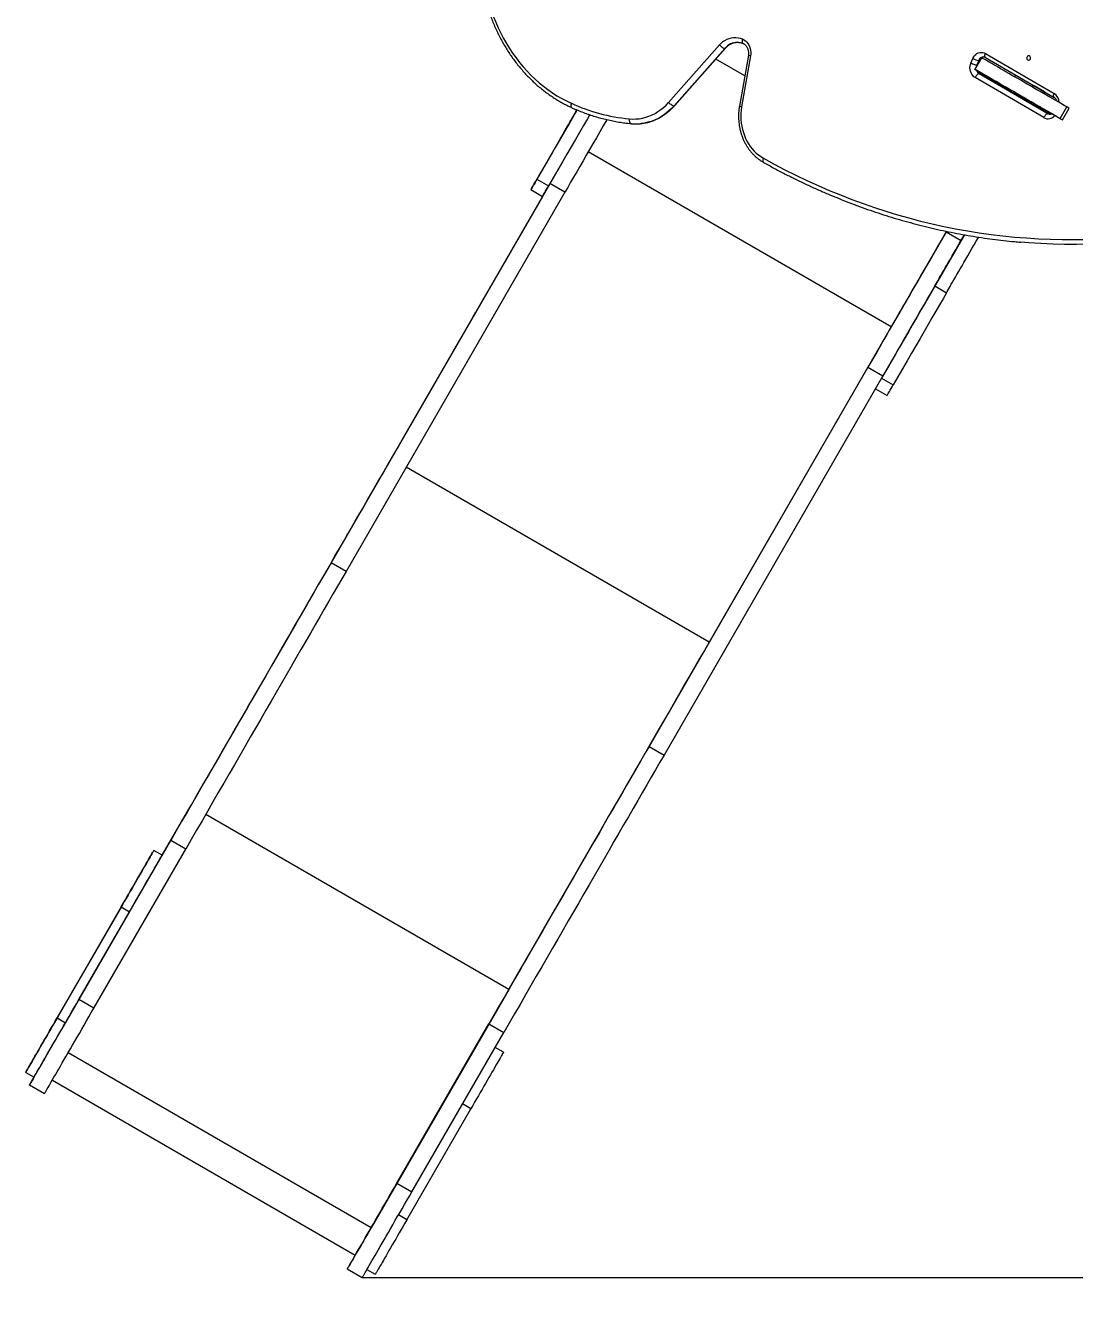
# Model space of a CAD drawing. Header units: millimetres. Extents: x 10665 to 29906, y -6125 to 7364.
# Drawn here: x 19151 to 20787, y -4053 to -2048 of the extents above; entities that cross this region are included whole.
import ezdxf

# ---------------------------------------------------------------- set-up
doc = ezdxf.new("R2010")
doc.units = ezdxf.units.MM
for name, color, linetype in [('DIKOM_ОБЪЕКТ', 7, 'Continuous'), ('DIKOM_РАЗМЕР_ЗОНА', 7, 'Continuous'), ('DIKOM_РАЗМЕР_ОБЪЕКТА', 7, 'Continuous')]:
    doc.layers.add(name, color=color, linetype=linetype)
doc.styles.add('style1', font='arial.ttf', dxfattribs={"width": 0.8})
doc.dimstyles.new('1-50', dxfattribs={"dimtxt": 300, "dimasz": 200, "dimexe": 100, "dimexo": 0, "dimgap": 100, "dimtad": 1, "dimdec": 0, "dimtxsty": 'style1', "dimcen": 0, "dimclrd": 7, "dimclre": 7, "dimadec": 1, "dimazin": 2, "dimtfac": 1, "dimtdec": 0, "dimtmove": 1, "dimatfit": 3, "dimfxl": 0, "dimlwd": 25, "dimlwe": 18, "dimarcsym": 0})

# ---------------------------------------------------------------- blocks, each defined once
blk = doc.blocks.new('*D15')
at = {"layer": 'Defpoints', "color": 0, "transparency": 16777216}
for p in [(20416.8, 4419), (19675.9, -4001.4), (28567.5, -4001.4)]:
    blk.add_point(p, dxfattribs=at)
at = {"layer": 'DIKOM_РАЗМЕР_ОБЪЕКТА', "color": 7, "lineweight": 18, "transparency": 16777216}
for p, q in [((20416.8, 4419), (28667.5, 4419)), ((19675.9, -4001.4), (28667.5, -4001.4))]:
    blk.add_line(p, q, dxfattribs=at)
at = {"layer": 'DIKOM_РАЗМЕР_ОБЪЕКТА', "color": 7, "lineweight": 25, "transparency": 16777216}
blk.add_line((28567.5, 4219), (28567.5, -3801.4), dxfattribs=at)
at = {"layer": 'DIKOM_РАЗМЕР_ОБЪЕКТА', "color": 7, "transparency": 16777216}
for points in [[(28534.2, 4219), (28600.8, 4219), (28567.5, 4419)], [(28534.2, -3801.4), (28600.8, -3801.4), (28567.5, -4001.4)]]:
    blk.add_solid(points, dxfattribs=at)
at = {"layer": 'DIKOM_РАЗМЕР_ОБЪЕКТА', "color": 0, "transparency": 16777216, "insert": (28248, -1553.3), "char_height": 300, "attachment_point": 5, "rotation": 90, "style": 'style1'}
blk.add_mtext('8400', dxfattribs=at)
blk = doc.blocks.new('*D13')
at = {"layer": 'Defpoints', "color": 0, "transparency": 16777216}
for p in [(20470.8, 6542.6), (29806, 6542.6), (19621.9, -6125)]:
    blk.add_point(p, dxfattribs=at)
at = {"layer": 'DIKOM_РАЗМЕР_ЗОНА', "color": 7, "lineweight": 18, "transparency": 16777216}
for p, q in [((20470.8, 6542.6), (29906, 6542.6)), ((19621.9, -6125), (29906, -6125))]:
    blk.add_line(p, q, dxfattribs=at)
at = {"layer": 'DIKOM_РАЗМЕР_ЗОНА', "color": 7, "lineweight": 25, "transparency": 16777216}
blk.add_line((29806, -5925), (29806, 6342.6), dxfattribs=at)
at = {"layer": 'DIKOM_РАЗМЕР_ЗОНА', "color": 7, "transparency": 16777216}
for points in [[(29772.7, 6342.6), (29839.3, 6342.6), (29806, 6542.6)], [(29772.7, -5925), (29839.3, -5925), (29806, -6125)]]:
    blk.add_solid(points, dxfattribs=at)
at = {"layer": 'DIKOM_РАЗМЕР_ЗОНА', "color": 0, "transparency": 16777216, "insert": (29552.8, 208.8), "char_height": 300, "attachment_point": 5, "rotation": 90, "style": 'style1'}
blk.add_mtext('12650', dxfattribs=at)

msp = doc.modelspace()

# ---------------------------------------------------------------- linework, layer by layer
at = {"layer": 'DIKOM_ОБЪЕКТ', "color": 7, "linetype": 'Continuous', "lineweight": 15}
for p, q in [((20153.9, -2167.8), (20233.2, -2078.1)), ((20241.5, -2083.5), (20162.3, -2173.2)), ((20163.4, -2172.8), (20242.7, -2083.1)), ((20272.6, -2126.2), (20227.6, -2100.2)), ((20278.3, -2094.1), (20264.3, -2173.7)), ((20281.8, -2095.4), (20267.8, -2175)), ((20625.7, -2106.4), (20628.8, -2099.2)), ((20642.2, -2098.1), (20631.7, -2116.2)), ((20637.8, -2102.3), (20634.7, -2109.5)), ((20635.2, -2109.5), (20638.3, -2102.3)), ((20637.8, -2105.5), (20639.4, -2101.9)), ((20638.3, -2102.3), (20637.8, -2102.3)), ((20648.3, -2091.6), (20755.5, -2154)), ((20648.4, -2097.6), (20755.6, -2160.1)), ((20635.2, -2109.5), (20634.7, -2109.5)), ((20634.7, -2110.9), (20635.2, -2109.5)), ((20635.2, -2109.5), (20635.6, -2109.5)), ((20635.2, -2118.3), (20637.8, -2119.8)), ((20638.6, -2122.9), (20745.8, -2185.3)), ((20639.1, -2122.9), (20638.6, -2122.9)), ((20746.3, -2185.3), (20639.1, -2122.9)), ((20747.1, -2185.6), (20639.9, -2123.1)), ((20739.5, -2191.6), (20632.3, -2129.1)), ((20740.7, -2151.5), (20724.6, -2142.2)), ((20739.2, -2154.1), (20740.7, -2151.5)), ((20740.9, -2155.1), (20742.4, -2152.5)), ((20731.2, -2173.8), (20731.2, -2173.8)), ((20731.2, -2173.8), (20749.4, -2184.3)), ((20752.2, -2185.8), (20745.9, -2182.2)), ((20745.9, -2182.2), (20745.9, -2182.2)), ((20748.1, -2183.5), (20763.9, -2192.6)), ((20749.3, -2184.3), (20749.4, -2184.3)), ((20749.4, -2184.3), (20752, -2185.8)), ((20765, -2193.2), (20775.5, -2175)), ((20768.3, -2195.1), (20778.8, -2176.9)), ((19998.6, -2200.7), (19998.6, -2200.7)), ((20095.5, -2201), (20096, -2201)), ((20746.3, -2185.3), (20745.8, -2185.3)), ((20501.3, -2518), (20028.4, -2245)), ((19967.9, -2295.8), (19627.1, -2886.1)), ((19938.9, -2304), (19957.1, -2314.5)), ((19948.3, -2287.7), (19966.5, -2298.2)), ((19992, -2308), (19968.6, -2294.5)), ((19992, -2308), (19650.5, -2899.6)), ((19957.1, -2314.5), (19740.2, -2690.2)), ((20587.3, -2368.9), (20586.9, -2369.8)), ((20586.9, -2369.8), (20610.2, -2383.3)), ((20569.2, -2454.3), (20587.4, -2464.8)), ((20501.3, -2518), (20217, -3010.2)), ((20464.9, -2581), (20123.3, -3172.6)), ((20464.9, -2581), (20488.3, -2594.5)), ((20488.3, -2594.5), (20146.7, -3186.1)), ((20486.1, -2598.2), (20504.3, -2608.7)), ((20476.7, -2614.6), (20494.9, -2625)), ((20217, -3010.2), (19744.2, -2737.2)), ((19650.5, -2899.6), (19627.1, -2886.1)), ((20123.3, -3172.6), (20146.7, -3186.1)), ((19363.6, -3342.5), (19408.7, -3264.2)), ((19904.3, -3551.8), (19431.5, -3278.8)), ((19233.5, -3567.8), (19376.9, -3319.3)), ((19400.3, -3332.8), (19376.9, -3319.3)), ((19256.9, -3581.3), (19400.3, -3332.8)), ((19363.6, -3342.5), (19350.6, -3335)), ((19299.7, -3423.1), (19199.7, -3596.3)), ((19301.4, -3420), (19201.4, -3593.2)), ((19299.7, -3423.1), (19312.7, -3430.6)), ((19312.7, -3430.6), (19212.7, -3603.8)), ((19256.9, -3581.3), (19233.5, -3567.8)), ((19904.3, -3551.8), (19689.6, -3923.8)), ((19199.7, -3596.3), (19212.7, -3603.8)), ((19729.7, -3854.3), (19873.2, -3605.8)), ((19873.2, -3605.8), (19896.6, -3619.3)), ((19753.1, -3867.8), (19896.6, -3619.3)), ((19896.2, -3650), (19883.2, -3642.5)), ((19689.6, -3923.8), (19216.7, -3650.8)), ((19150.6, -3681.3), (19163.6, -3688.8)), ((19156.3, -3701.5), (19156.3, -3701.5)), ((19179.7, -3715), (19156.3, -3701.5)), ((19179.7, -3715), (19156.3, -3701.5)), ((19192.2, -3693.3), (19665, -3966.3)), ((19179.7, -3715), (19179.7, -3715)), ((19745.3, -3911.3), (19845.3, -3738.1)), ((19845.3, -3738.1), (19832.3, -3730.6)), ((19729.7, -3854.3), (19753.1, -3867.8)), ((19745.3, -3911.3), (19732.3, -3903.8)), ((19652.5, -3988), (19652.5, -3988)), ((19652.5, -3988), (19675.9, -4001.5)), ((19652.5, -3988), (19675.9, -4001.5)), ((19675.9, -4001.5), (19675.9, -4001.5)), ((19683.2, -3988.8), (19696.2, -3996.3))]:
    msp.add_line(p, q, dxfattribs=at)
at = {"layer": 'DIKOM_ОБЪЕКТ', "color": 7, "linetype": 'Continuous', "lineweight": 15, "flags": 128}
for points in [[(19874.5, -2016.5), (19877.4, -2025.4), (19880.6, -2034.2), (19884.1, -2042.9), (19887.8, -2051.4), (19891.8, -2059.7), (19896.1, -2067.9), (19900.7, -2075.8), (19905.5, -2083.6), (19910.5, -2091.1), (19915.8, -2098.5), (19921.3, -2105.6), (19927, -2112.4), (19932.9, -2119), (19939, -2125.3), (19945.4, -2131.4), (19951.9, -2137.2), (19958.6, -2142.7), (19965.5, -2147.9), (19972.5, -2152.8), (19979.7, -2157.4), (19987, -2161.6), (19994.5, -2165.6), (20002, -2169.2)], [(20233.2, -2078.1), (20235.8, -2075.4), (20238.7, -2073), (20241.8, -2071), (20245, -2069.3), (20248.3, -2068), (20251.8, -2067.2), (20255.3, -2066.7), (20258.8, -2066.6), (20262.3, -2067), (20265.7, -2067.7), (20269.1, -2068.9)], [(20233.2, -2078.1), (20234.1, -2079.2), (20235.2, -2080.2), (20236.3, -2081.1), (20237.5, -2081.9), (20238.6, -2082.6), (20239.7, -2083.1), (20240.7, -2083.4), (20241.5, -2083.5)], [(20269.1, -2068.9), (20271.5, -2070.1), (20273.7, -2071.7), (20275.7, -2073.6), (20277.5, -2075.7), (20279, -2078.2), (20280.2, -2080.8), (20281.2, -2083.6), (20281.8, -2086.5), (20282.1, -2089.5), (20282.1, -2092.5), (20281.8, -2095.4)], [(20281.8, -2095.4), (20280.6, -2095.1), (20279.6, -2094.9), (20278.9, -2094.6), (20278.4, -2094.4), (20278.3, -2094.2), (20278.3, -2094.1)], [(20628.8, -2099.2), (20630, -2096.9), (20631.4, -2094.9), (20633.2, -2093.1), (20635.1, -2091.7), (20637.2, -2090.7), (20639.4, -2090), (20641.7, -2089.8), (20644, -2090), (20646.2, -2090.6), (20648.3, -2091.6)], [(20775.5, -2175), (20771.4, -2172.7), (20767.1, -2170.2), (20762.7, -2167.7), (20758.1, -2165), (20753.4, -2162.3), (20748.6, -2159.5), (20743.7, -2156.7), (20738.7, -2153.8), (20733.7, -2150.9), (20728.6, -2148), (20723.5, -2145), (20718.5, -2142.1), (20713.4, -2139.2), (20708.4, -2136.3), (20703.4, -2133.4), (20698.6, -2130.6), (20693.8, -2127.8), (20689.1, -2125.2), (20684.6, -2122.5), (20680.2, -2120), (20676, -2117.6), (20672, -2115.3), (20668.2, -2113.1), (20664.6, -2111), (20661.2, -2109), (20658.1, -2107.2), (20655.2, -2105.6), (20652.6, -2104.1), (20650.2, -2102.7), (20648.2, -2101.5), (20646.4, -2100.5), (20644.9, -2099.7), (20643.8, -2099), (20642.9, -2098.5), (20642.4, -2098.2), (20642.2, -2098.1), (20642.2, -2098.1)], [(20648.4, -2097.6), (20648.1, -2097.3), (20647.7, -2096.8), (20647.5, -2096), (20647.4, -2095), (20647.5, -2094), (20647.8, -2092.8), (20648.3, -2091.6)], [(20715.8, -2095), (20714.9, -2095.2), (20714, -2095.7), (20713.3, -2096.6), (20712.9, -2097.6), (20712.8, -2098.8), (20713.1, -2099.9), (20713.6, -2100.9), (20714.4, -2101.6), (20715.3, -2101.9), (20716.3, -2101.9), (20717.2, -2101.6), (20718, -2100.9), (20718.6, -2099.9), (20718.8, -2098.8), (20718.7, -2097.6), (20718.3, -2096.6), (20717.7, -2095.7), (20716.8, -2095.2), (20715.8, -2095)], [(20632.3, -2129.1), (20630.3, -2127.8), (20628.6, -2126.1), (20627.1, -2124), (20625.9, -2121.8), (20625, -2119.3), (20624.4, -2116.7), (20624.2, -2114.1), (20624.4, -2111.4), (20624.9, -2108.8), (20625.7, -2106.4)], [(20765, -2193.2), (20760.9, -2190.9), (20756.6, -2188.4), (20752.2, -2185.8), (20747.6, -2183.2), (20742.9, -2180.5), (20738.1, -2177.7), (20733.2, -2174.9), (20728.2, -2172), (20723.2, -2169.1), (20718.1, -2166.2), (20713, -2163.2), (20708, -2160.3), (20702.9, -2157.4), (20697.9, -2154.5), (20692.9, -2151.6), (20688.1, -2148.8), (20683.3, -2146), (20678.6, -2143.3), (20674.1, -2140.7), (20669.7, -2138.2), (20665.5, -2135.8), (20661.5, -2133.5), (20657.7, -2131.3), (20654.1, -2129.2), (20650.7, -2127.2), (20647.6, -2125.4), (20644.7, -2123.8), (20642.1, -2122.2), (20639.7, -2120.9), (20637.7, -2119.7), (20635.9, -2118.7), (20634.4, -2117.8), (20633.3, -2117.2), (20632.4, -2116.7), (20631.9, -2116.4), (20631.7, -2116.2), (20631.7, -2116.3), (20632.1, -2116.5), (20632.9, -2116.9), (20633.9, -2117.5), (20635.2, -2118.3)], [(20632.3, -2129.1), (20632.9, -2127.9), (20633.6, -2126.8), (20634.4, -2125.7), (20635.2, -2124.7), (20636.1, -2123.9), (20637, -2123.4), (20637.8, -2123), (20638.6, -2122.9)], [(20634.7, -2109.5), (20634.1, -2111.3), (20633.9, -2112.3)], [(20752.2, -2185.9), (20752.1, -2185.8), (20750.2, -2184.7), (20748, -2183.4), (20745.5, -2182), (20742.6, -2180.4), (20739.5, -2178.5), (20736.1, -2176.6), (20732.4, -2174.4), (20728.3, -2172.1), (20724, -2169.6), (20719.4, -2166.9), (20714.5, -2164.1), (20709.3, -2161.1), (20703.8, -2157.9), (20698, -2154.5), (20691.9, -2151), (20685.5, -2147.4), (20678.9, -2143.5), (20672, -2139.5), (20664.8, -2135.4), (20657.3, -2131.1), (20649.6, -2126.6), (20641.6, -2122), (20636.5, -2119)], [(20636.5, -2119.1), (20637.2, -2119.4), (20638.1, -2119.9), (20638.7, -2120.3), (20638.9, -2120.5), (20638.9, -2120.4), (20638.5, -2120.2), (20637.8, -2119.8)], [(20639.1, -2122.9), (20639.7, -2123), (20639.9, -2123.1)], [(20695.5, -2128.8), (20695.2, -2128.6), (20695, -2128.2), (20694.8, -2127.8), (20694.8, -2127.2), (20694.8, -2126.6), (20694.9, -2126), (20695.1, -2125.2), (20695.2, -2124.9)], [(20723.1, -2144.8), (20722.8, -2144.5), (20722.6, -2144.2), (20722.5, -2143.7), (20722.4, -2143.2), (20722.4, -2142.6), (20722.5, -2141.9), (20722.7, -2141.2), (20722.8, -2141)], [(20717.1, -2165.6), (20716.9, -2165.5), (20716.4, -2165.2), (20715.7, -2164.8), (20714.8, -2164.2), (20713.8, -2163.7), (20712.8, -2163.1), (20712, -2162.6), (20711.4, -2162.3), (20711.1, -2162.1), (20711.1, -2162.1), (20711.4, -2162.3), (20712, -2162.6), (20712.8, -2163.1), (20713.8, -2163.7), (20714.8, -2164.2), (20715.7, -2164.8), (20716.4, -2165.2), (20716.9, -2165.5), (20717.1, -2165.6)], [(20740.7, -2151.5), (20741.5, -2152), (20742.1, -2152.3), (20742.4, -2152.5), (20742.4, -2152.5)], [(20755.6, -2160.1), (20755.3, -2159.8), (20754.9, -2159.2), (20754.7, -2158.5), (20754.6, -2157.5), (20754.7, -2156.4), (20755, -2155.2), (20755.5, -2154)], [(20010.8, -2179.4), (20008.3, -2183.9), (20005.4, -2188.9), (20002.5, -2194), (19999.5, -2199.1), (19996.5, -2204.3), (19993.4, -2209.6), (19990.4, -2214.9), (19987.3, -2220.1), (19984.3, -2225.4), (19981.3, -2230.6), (19978.3, -2235.8), (19975.4, -2240.9), (19972.5, -2245.8), (19969.7, -2250.7), (19966.9, -2255.5), (19964.3, -2260.1), (19961.7, -2264.6), (19959.2, -2268.9), (19956.9, -2272.9), (19954.6, -2276.8), (19952.5, -2280.5), (19950.5, -2284), (19948.6, -2287.2), (19946.9, -2290.1), (19945.4, -2292.8), (19944, -2295.2), (19942.8, -2297.4), (19941.7, -2299.2), (19940.8, -2300.8), (19940.1, -2302.1), (19939.5, -2303), (19939.1, -2303.7), (19938.9, -2304), (19938.9, -2304), (19939.1, -2303.7), (19939.4, -2303.1), (19940, -2302.2), (19940.6, -2301), (19941.5, -2299.5), (19942.6, -2297.7), (19943.8, -2295.6), (19945.1, -2293.3), (19946.7, -2290.6), (19948.3, -2287.7)], [(20010.9, -2179.5), (20008.9, -2182.8), (20002.9, -2193.3), (19996.6, -2204.1), (19990.2, -2215.2), (19983.7, -2226.6), (19976.9, -2238.2), (19970, -2250.2), (19963, -2262.4), (19955.7, -2274.9), (19948.3, -2287.7)], [(20010.8, -2179.5), (20009.5, -2181.8), (20007.6, -2185.1), (20005.7, -2188.4), (20003.8, -2191.6), (20002, -2194.8), (20000.3, -2197.8), (19998.6, -2200.7)], [(20001.3, -2196), (20003.3, -2192.6), (20005.3, -2189.1), (20007.3, -2185.6), (20009.3, -2182.1), (20010.8, -2179.5)], [(20002, -2169.2), (20001.7, -2170.6), (20001.4, -2171.9), (20001.4, -2173.1), (20001.5, -2174.2), (20001.8, -2175), (20002.3, -2175.7), (20002.8, -2176.1)], [(20006.4, -2187.2), (20006.5, -2187.1), (20006.7, -2186.6), (20007.1, -2185.9), (20007.6, -2185), (20008.2, -2184), (20008.8, -2183), (20009.4, -2182), (20009.8, -2181.2), (20010.2, -2180.6), (20010.3, -2180.3), (20010.3, -2180.3), (20010.2, -2180.6), (20009.8, -2181.2), (20009.4, -2182), (20008.8, -2183), (20008.2, -2184), (20007.6, -2185), (20007.1, -2185.9), (20006.7, -2186.6), (20006.5, -2187.1), (20006.4, -2187.2)], [(20092.4, -2193.5), (20097.6, -2193.8), (20102.7, -2193.7), (20107.9, -2193.3), (20113, -2192.4), (20118.1, -2191.1), (20123.1, -2189.4), (20128, -2187.4), (20132.7, -2185), (20137.3, -2182.2), (20141.8, -2179.1), (20146, -2175.6), (20150.1, -2171.9), (20153.9, -2167.8)], [(20162.3, -2173.2), (20158.4, -2177.3), (20154.4, -2181.1), (20150.1, -2184.6), (20145.7, -2187.8), (20141.1, -2190.7), (20136.4, -2193.3), (20131.6, -2195.5), (20126.6, -2197.4), (20121.6, -2198.9), (20116.5, -2200.1), (20111.3, -2200.9), (20109.3, -2201.1)], [(20153.9, -2167.8), (20154.9, -2168.9), (20155.9, -2169.9), (20157.1, -2170.8), (20158.2, -2171.6), (20159.4, -2172.3), (20160.5, -2172.8), (20161.4, -2173.1), (20162.3, -2173.2)], [(20267.8, -2175), (20266.7, -2174.7), (20265.7, -2174.4), (20265, -2174.1), (20264.5, -2173.9), (20264.3, -2173.7), (20264.3, -2173.7)], [(20267.8, -2175), (20267.1, -2179.9), (20266.7, -2185), (20266.6, -2190), (20266.8, -2195.1), (20267.2, -2200.1), (20268, -2205.1), (20269.1, -2210), (20270.5, -2214.8), (20272.1, -2219.5), (20274, -2224), (20276.2, -2228.3), (20278.7, -2232.5), (20281.4, -2236.5), (20284.3, -2240.2), (20287.4, -2243.7), (20290.7, -2246.9), (20294.3, -2249.9), (20298, -2252.5), (20301.8, -2254.9)], [(20730.1, -2175.7), (20730.4, -2175.3), (20730.8, -2174.5), (20731.1, -2174), (20731.2, -2173.8)], [(20731.2, -2173.8), (20731.1, -2174), (20730.8, -2174.5), (20730.3, -2175.3), (20730.1, -2175.6)], [(20748.1, -2183.5), (20746.9, -2182.8), (20746, -2182.2), (20745.2, -2181.8), (20744.8, -2181.6), (20744.6, -2181.5), (20744.7, -2181.5), (20745.2, -2181.8), (20745.9, -2182.2)], [(20748.5, -2186), (20748.5, -2185.8), (20749, -2185), (20749.3, -2184.5), (20749.4, -2184.3)], [(20748.5, -2186), (20748.5, -2185.8), (20749, -2185), (20749.3, -2184.5), (20749.4, -2184.3)], [(20778.8, -2176.9), (20778.7, -2176.9), (20778.4, -2176.7), (20777.7, -2176.3), (20776.7, -2175.7), (20775.5, -2175)], [(20030.8, -2186.9), (20027.1, -2193.3), (20021, -2203.8), (20014.8, -2214.6), (20008.4, -2225.7), (20001.9, -2237.1), (19995.1, -2248.7), (19988.2, -2260.7), (19981.2, -2272.9), (19973.9, -2285.4), (19966.5, -2298.2)], [(19998.6, -2200.7), (19997.1, -2203.3), (19995.7, -2205.6), (19994.5, -2207.8), (19993.4, -2209.7), (19992.5, -2211.3), (19991.7, -2212.6), (19991.1, -2213.6), (19990.7, -2214.3), (19990.5, -2214.7), (19990.5, -2214.8), (19990.6, -2214.5), (19990.9, -2213.9), (19991.5, -2213), (19992.2, -2211.8), (19993, -2210.3), (19994.1, -2208.5), (19995.3, -2206.5), (19996.6, -2204.2), (19998, -2201.6), (19999.6, -2198.9), (20001.3, -2196)], [(20057.5, -2194.7), (20057.4, -2194.9), (20051.9, -2204.4), (20046.4, -2213.8), (20041.1, -2223.1), (20035.8, -2232.3), (20030.5, -2241.3), (20025.4, -2250.3), (20020.3, -2259), (20015.4, -2267.6), (20010.5, -2276.1), (20005.7, -2284.4), (20001, -2292.5), (19996.5, -2300.4), (19992, -2308)], [(20092.4, -2193.5), (20092.4, -2195), (20092.5, -2196.4), (20092.7, -2197.7), (20093.1, -2198.8), (20093.7, -2199.8), (20094.3, -2200.4), (20095, -2200.9), (20095.5, -2201)], [(20739.5, -2191.6), (20740.1, -2190.4), (20740.8, -2189.2), (20741.6, -2188.1), (20742.4, -2187.2), (20743.3, -2186.4), (20744.2, -2185.8), (20745, -2185.5), (20745.8, -2185.3)], [(20746.3, -2185.3), (20746.9, -2185.5), (20747.1, -2185.6)], [(20763.9, -2192.6), (20765.3, -2193.4), (20766.5, -2194.1), (20767.4, -2194.6), (20768, -2194.9), (20768.3, -2195.1), (20768.2, -2195.1), (20767.9, -2194.9), (20767.2, -2194.5), (20766.2, -2193.9), (20765, -2193.2)], [(20301.8, -2254.9), (20301.3, -2256.2), (20301, -2257.5), (20300.9, -2258.6), (20301, -2259.7), (20301.2, -2260.5), (20301.6, -2261.1), (20302, -2261.4)], [(20301.8, -2254.9), (20318.6, -2264.1), (20335.5, -2273), (20352.6, -2281.5), (20369.8, -2289.7), (20387.1, -2297.6), (20404.5, -2305.1), (20422, -2312.3), (20439.6, -2319.2), (20457.3, -2325.7), (20475.1, -2331.8), (20493, -2337.6), (20511, -2343.1), (20529, -2348.2), (20547.1, -2352.9), (20565.3, -2357.3), (20583.5, -2361.3), (20601.8, -2365), (20620.2, -2368.3), (20638.6, -2371.2), (20657, -2373.8), (20675.5, -2376.1), (20693.9, -2377.9), (20712.5, -2379.4), (20731, -2380.6), (20749.5, -2381.3), (20768.1, -2381.8), (20786.7, -2381.8), (20805.2, -2381.5)], [(19957.1, -2314.5), (19957.1, -2314.5), (19957.3, -2314.2), (19957.6, -2313.6), (19958.1, -2312.7), (19958.8, -2311.5), (19959.7, -2310), (19960.7, -2308.2), (19962, -2306.1), (19963.3, -2303.8), (19964.8, -2301.1), (19966.5, -2298.2)], [(20586.9, -2369.8), (20581.1, -2379.7), (20575.4, -2389.6), (20569.7, -2399.5), (20564, -2409.4), (20558.3, -2419.3), (20552.6, -2429.1), (20546.9, -2438.9), (20541.3, -2448.7), (20535.7, -2458.3), (20530.2, -2467.9), (20524.7, -2477.4), (20519.3, -2486.8), (20513.9, -2496.1), (20508.6, -2505.3), (20503.4, -2514.3), (20498.2, -2523.3), (20493.2, -2532), (20488.2, -2540.6), (20483.3, -2549.1), (20478.6, -2557.4), (20473.9, -2565.5), (20469.3, -2573.4), (20464.9, -2581)], [(20610.2, -2383.3), (20604.5, -2393.2), (20598.8, -2403.1), (20593.1, -2413), (20587.4, -2422.9), (20581.7, -2432.8), (20576, -2442.6), (20570.3, -2452.4), (20564.7, -2462.2), (20559.1, -2471.8), (20553.6, -2481.4), (20548.1, -2490.9), (20542.7, -2500.3), (20537.3, -2509.6), (20532, -2518.8), (20526.8, -2527.8), (20521.6, -2536.8), (20516.6, -2545.5), (20511.6, -2554.1), (20506.7, -2562.6), (20501.9, -2570.9), (20497.3, -2579), (20492.7, -2586.9), (20488.3, -2594.5)], [(20587.3, -2369), (20586.1, -2371.1), (20580.6, -2380.5), (20575.2, -2389.9), (20569.8, -2399.3), (20564.5, -2408.6), (20559.2, -2417.7), (20553.9, -2426.8), (20548.7, -2435.8), (20543.6, -2444.7), (20538.5, -2453.4), (20533.6, -2462.1), (20528.7, -2470.5), (20523.9, -2478.9), (20519.1, -2487), (20514.5, -2495), (20510, -2502.9), (20505.6, -2510.5), (20501.3, -2518)], [(20569.2, -2454.3), (20570.4, -2452.3), (20571.8, -2449.9), (20573.3, -2447.3), (20575, -2444.4), (20576.8, -2441.2), (20578.8, -2437.7), (20581, -2434.1), (20583.2, -2430.1), (20585.6, -2426), (20588.2, -2421.6), (20590.8, -2417), (20593.6, -2412.2), (20596.5, -2407.2), (20599.5, -2402), (20602.5, -2396.7), (20605.7, -2391.2), (20609, -2385.5), (20612.3, -2379.8), (20615.4, -2374.4)], [(20587.4, -2464.8), (20588.6, -2462.8), (20590, -2460.4), (20591.5, -2457.8), (20593.2, -2454.9), (20595, -2451.7), (20597, -2448.2), (20599.1, -2444.6), (20601.4, -2440.6), (20603.8, -2436.5), (20606.4, -2432.1), (20609, -2427.5), (20611.8, -2422.7), (20614.7, -2417.7), (20617.7, -2412.5), (20620.7, -2407.2), (20623.9, -2401.7), (20627.2, -2396), (20630.5, -2390.3), (20633.9, -2384.4), (20637.3, -2378.4), (20637.5, -2378.1)], [(20615.4, -2374.4), (20613.9, -2377), (20610.2, -2383.3)], [(20869.3, -2385.5), (20865.2, -2385.8), (20846.6, -2387.2), (20827.9, -2388.3), (20809.3, -2389), (20790.6, -2389.3), (20771.9, -2389.3), (20753.3, -2388.8), (20734.6, -2388.1), (20716, -2386.9), (20703.6, -2386)], [(20569.2, -2454.3), (20563.9, -2463.6), (20558.3, -2473.2), (20552.6, -2483.1), (20546.7, -2493.3), (20540.7, -2503.8), (20534.4, -2514.6), (20528, -2525.7), (20521.5, -2537.1), (20514.7, -2548.7), (20507.8, -2560.7), (20500.8, -2572.9), (20493.5, -2585.4), (20487.5, -2595.8)], [(20587.4, -2464.8), (20582.1, -2474.1), (20576.5, -2483.7), (20570.8, -2493.6), (20564.9, -2503.8), (20558.8, -2514.3), (20552.6, -2525.1), (20546.2, -2536.2), (20539.7, -2547.6), (20532.9, -2559.2), (20526, -2571.2), (20519, -2583.4), (20511.7, -2595.9), (20504.3, -2608.7)], [(20524.8, -2477.3), (20524.7, -2477.4), (20524.4, -2477.9), (20524, -2478.6), (20523.5, -2479.5), (20522.9, -2480.5), (20522.3, -2481.5), (20521.8, -2482.5), (20521.3, -2483.3), (20521, -2483.9), (20520.8, -2484.2), (20520.8, -2484.2), (20521, -2483.9), (20521.3, -2483.3), (20521.8, -2482.5), (20522.3, -2481.5), (20522.9, -2480.5), (20523.5, -2479.5), (20524, -2478.6), (20524.4, -2477.9), (20524.7, -2477.4), (20524.8, -2477.3)], [(19848.7, -2502.2), (19848.8, -2502.1), (19849, -2501.6), (19849.5, -2500.9), (19850, -2500), (19850.5, -2499), (19851.1, -2498), (19851.7, -2497), (19852.2, -2496.2), (19852.5, -2495.6), (19852.7, -2495.3), (19852.7, -2495.3), (19852.5, -2495.6), (19852.2, -2496.2), (19851.7, -2497), (19851.1, -2498), (19850.5, -2499), (19850, -2500), (19849.5, -2500.9), (19849, -2501.6), (19848.8, -2502.1), (19848.7, -2502.2)], [(19818.1, -2555.3), (19818.1, -2555.2), (19818.4, -2554.7), (19818.8, -2554), (19819.3, -2553.1), (19819.9, -2552.1), (19820.5, -2551.1), (19821.1, -2550.1), (19821.5, -2549.3), (19821.9, -2548.7), (19822, -2548.4), (19822, -2548.4), (19821.9, -2548.7), (19821.5, -2549.3), (19821.1, -2550.1), (19820.5, -2551.1), (19819.9, -2552.1), (19819.3, -2553.1), (19818.8, -2554), (19818.4, -2554.7), (19818.1, -2555.2), (19818.1, -2555.3)], [(20494.9, -2625), (20494.9, -2625), (20495.1, -2624.7), (20495.4, -2624.1), (20495.9, -2623.2), (20496.6, -2622), (20497.5, -2620.5), (20498.5, -2618.7), (20499.8, -2616.6), (20501.1, -2614.3), (20502.7, -2611.6), (20504.3, -2608.7)], [(19740.2, -2690.2), (19732.7, -2703.2), (19725, -2716.4), (19717.3, -2729.8), (19709.4, -2743.5), (19701.4, -2757.2), (19693.4, -2771.2), (19685.2, -2785.3), (19677, -2799.7), (19668.6, -2814.1), (19660.2, -2828.8), (19651.6, -2843.5), (19643, -2858.5), (19634.3, -2873.5), (19625.5, -2888.7), (19616.7, -2904.1), (19607.7, -2919.5), (19598.7, -2935.1), (19589.7, -2950.8), (19580.5, -2966.7), (19571.3, -2982.6), (19562.1, -2998.6), (19552.8, -3014.7), (19543.4, -3030.9), (19534, -3047.2), (19524.6, -3063.6), (19515.1, -3080.1), (19505.5, -3096.6), (19496, -3113.1), (19486.3, -3129.8), (19476.7, -3146.5), (19467.1, -3163.2), (19457.4, -3180), (19447.7, -3196.8), (19438, -3213.6), (19428.2, -3230.4), (19418.5, -3247.3), (19408.7, -3264.2)], [(19685.1, -2785.5), (19685.2, -2785.4), (19685.5, -2784.9), (19685.9, -2784.2), (19686.4, -2783.3), (19687, -2782.3), (19687.6, -2781.3), (19688.1, -2780.3), (19688.6, -2779.5), (19688.9, -2778.9), (19689.1, -2778.6), (19689.1, -2778.6), (19688.9, -2778.9), (19688.6, -2779.5), (19688.1, -2780.3), (19687.6, -2781.3), (19687, -2782.3), (19686.4, -2783.3), (19685.9, -2784.2), (19685.5, -2784.9), (19685.2, -2785.4), (19685.1, -2785.5)], [(19651.2, -2844.3), (19651.3, -2844.1), (19651.5, -2843.7), (19651.9, -2843), (19652.5, -2842.1), (19653, -2841.1), (19653.6, -2840), (19654.2, -2839.1), (19654.7, -2838.3), (19655, -2837.7), (19655.2, -2837.4), (19655.2, -2837.4), (19655, -2837.7), (19654.7, -2838.3), (19654.2, -2839.1), (19653.6, -2840), (19653, -2841.1), (19652.5, -2842.1), (19651.9, -2843), (19651.5, -2843.7), (19651.3, -2844.1), (19651.2, -2844.3)], [(19627.1, -2886.1), (19620.5, -2897.5), (19613.8, -2909), (19607, -2920.8), (19600.1, -2932.8), (19593.1, -2944.9), (19586, -2957.2), (19578.8, -2969.7), (19571.5, -2982.4), (19564.1, -2995.2), (19556.6, -3008.2), (19549, -3021.3), (19541.4, -3034.5), (19533.6, -3047.9), (19525.8, -3061.4), (19518, -3075), (19510, -3088.8), (19502, -3102.6), (19494, -3116.6), (19485.9, -3130.7), (19477.7, -3144.8), (19469.5, -3159), (19461.2, -3173.3), (19452.9, -3187.7), (19444.6, -3202.2), (19436.2, -3216.7), (19427.8, -3231.2), (19419.4, -3245.8), (19410.9, -3260.5), (19402.4, -3275.2), (19393.9, -3289.9), (19385.4, -3304.6), (19376.9, -3319.3)], [(19650.5, -2899.6), (19643.9, -2911), (19637.2, -2922.5), (19630.4, -2934.3), (19623.5, -2946.3), (19616.5, -2958.4), (19609.4, -2970.7), (19602.2, -2983.2), (19594.9, -2995.9), (19587.5, -3008.7), (19580, -3021.7), (19572.4, -3034.8), (19564.8, -3048), (19557, -3061.4), (19549.2, -3074.9), (19541.4, -3088.5), (19533.4, -3102.3), (19525.4, -3116.1), (19517.4, -3130.1), (19509.2, -3144.2), (19501.1, -3158.3), (19492.9, -3172.5), (19484.6, -3186.8), (19476.3, -3201.2), (19467.9, -3215.7), (19459.6, -3230.2), (19451.2, -3244.7), (19442.7, -3259.3), (19434.3, -3274), (19425.8, -3288.7), (19417.3, -3303.4), (19408.8, -3318.1), (19400.3, -3332.8)], [(20217, -3010.2), (20209.7, -3022.9), (20202.3, -3035.7), (20194.8, -3048.7), (20187.2, -3062), (20179.4, -3075.3), (20171.6, -3088.9), (20163.7, -3102.7), (20155.6, -3116.6), (20147.5, -3130.6), (20139.3, -3144.8), (20131, -3159.2), (20122.6, -3173.7), (20114.2, -3188.4), (20105.6, -3203.2), (20097, -3218.1), (20088.3, -3233.2), (20079.6, -3248.3), (20070.7, -3263.6), (20061.8, -3279), (20052.9, -3294.5), (20043.9, -3310.1), (20034.8, -3325.8), (20025.7, -3341.5), (20016.6, -3357.4), (20007.4, -3373.3), (19998.2, -3389.3), (19988.9, -3405.4), (19979.6, -3421.5), (19970.2, -3437.6), (19960.9, -3453.9), (19951.5, -3470.1), (19942.1, -3486.4), (19932.7, -3502.7), (19923.2, -3519.1), (19913.8, -3535.4), (19904.3, -3551.8)], [(19497.1, -3111.1), (19497.2, -3110.9), (19497.5, -3110.5), (19497.9, -3109.8), (19498.4, -3108.9), (19499, -3107.9), (19499.6, -3106.8), (19500.1, -3105.9), (19500.6, -3105.1), (19500.9, -3104.5), (19501.1, -3104.2), (19501.1, -3104.2), (19500.9, -3104.5), (19500.6, -3105.1), (19500.1, -3105.9), (19499.6, -3106.8), (19499, -3107.9), (19498.4, -3108.9), (19497.9, -3109.8), (19497.5, -3110.5), (19497.2, -3110.9), (19497.1, -3111.1)], [(19457.6, -3179.5), (19457.7, -3179.4), (19458, -3178.9), (19458.4, -3178.2), (19458.9, -3177.3), (19459.5, -3176.3), (19460.1, -3175.3), (19460.6, -3174.3), (19461.1, -3173.5), (19461.4, -3172.9), (19461.6, -3172.6), (19461.6, -3172.6), (19461.4, -3172.9), (19461.1, -3173.5), (19460.6, -3174.3), (19460.1, -3175.3), (19459.5, -3176.3), (19458.9, -3177.3), (19458.4, -3178.2), (19458, -3178.9), (19457.7, -3179.4), (19457.6, -3179.5)], [(20123.3, -3172.6), (20116.7, -3184), (20110, -3195.5), (20103.2, -3207.3), (20096.3, -3219.3), (20089.3, -3231.4), (20082.2, -3243.7), (20075, -3256.2), (20067.7, -3268.9), (20060.3, -3281.7), (20052.8, -3294.7), (20045.3, -3307.8), (20037.6, -3321), (20029.9, -3334.4), (20022.1, -3347.9), (20014.2, -3361.5), (20006.3, -3375.3), (19998.3, -3389.1), (19990.2, -3403.1), (19982.1, -3417.2), (19973.9, -3431.3), (19965.7, -3445.5), (19957.4, -3459.8), (19949.1, -3474.2), (19940.8, -3488.7), (19932.4, -3503.2), (19924, -3517.7), (19915.6, -3532.3), (19907.1, -3547), (19898.7, -3561.7), (19890.2, -3576.4), (19881.7, -3591.1), (19873.2, -3605.8)], [(20146.7, -3186.1), (20140.1, -3197.5), (20133.4, -3209), (20126.6, -3220.8), (20119.7, -3232.8), (20112.7, -3244.9), (20105.6, -3257.2), (20098.4, -3269.7), (20091.1, -3282.4), (20083.7, -3295.2), (20076.2, -3308.2), (20068.6, -3321.3), (20061, -3334.5), (20053.3, -3347.9), (20045.5, -3361.4), (20037.6, -3375), (20029.7, -3388.8), (20021.7, -3402.6), (20013.6, -3416.6), (20005.5, -3430.7), (19997.3, -3444.8), (19989.1, -3459), (19980.8, -3473.3), (19972.5, -3487.7), (19964.2, -3502.2), (19955.8, -3516.7), (19947.4, -3531.2), (19939, -3545.8), (19930.5, -3560.5), (19922, -3575.2), (19913.6, -3589.9), (19905.1, -3604.6), (19896.6, -3619.3)], [(19299.7, -3423.1), (19302.7, -3417.9), (19305.6, -3412.8), (19308.6, -3407.7), (19311.5, -3402.7), (19314.3, -3397.7), (19317.2, -3392.8), (19319.9, -3388), (19322.6, -3383.4), (19325.2, -3378.8), (19327.8, -3374.4), (19330.2, -3370.2), (19332.5, -3366.2), (19334.8, -3362.3), (19336.9, -3358.7), (19338.8, -3355.3), (19340.7, -3352.1), (19342.4, -3349.2), (19343.9, -3346.5), (19345.3, -3344), (19346.6, -3341.9), (19347.6, -3340), (19348.6, -3338.4), (19349.3, -3337.1), (19349.9, -3336.1), (19350.3, -3335.4), (19350.5, -3335.1), (19350.6, -3335), (19350.4, -3335.2), (19350.1, -3335.7), (19349.7, -3336.5), (19349, -3337.6), (19348.2, -3339), (19347.2, -3340.8), (19346.1, -3342.7), (19344.8, -3345), (19343.3, -3347.5), (19341.7, -3350.3), (19339.9, -3353.4), (19338, -3356.7), (19336, -3360.2), (19333.9, -3363.9), (19331.6, -3367.8), (19329.2, -3371.9), (19326.7, -3376.2), (19324.2, -3380.7), (19321.5, -3385.3), (19318.8, -3390), (19316, -3394.8), (19313.2, -3399.7), (19310.3, -3404.8), (19307.3, -3409.8), (19304.4, -3414.9), (19301.4, -3420)], [(19312.7, -3430.6), (19315.7, -3425.4), (19318.6, -3420.3), (19321.5, -3415.2), (19324.5, -3410.2), (19327.3, -3405.2), (19330.2, -3400.3), (19332.9, -3395.5), (19335.6, -3390.9), (19338.2, -3386.3), (19340.8, -3381.9), (19343.2, -3377.7), (19345.5, -3373.7), (19347.8, -3369.8), (19349.9, -3366.2), (19351.8, -3362.8), (19353.7, -3359.6), (19355.4, -3356.7), (19356.9, -3354), (19358.3, -3351.5), (19359.6, -3349.4), (19360.6, -3347.5), (19361.6, -3345.9), (19362.3, -3344.6), (19362.9, -3343.6), (19363.3, -3342.9), (19363.5, -3342.6), (19363.6, -3342.5)], [(19298.6, -3425), (19298.6, -3424.9), (19298.9, -3424.5), (19299.3, -3423.8), (19299.8, -3422.9), (19300.4, -3421.9), (19301, -3420.8), (19301.5, -3419.9), (19302, -3419.1), (19302.4, -3418.5), (19302.5, -3418.1), (19302.5, -3418.1), (19302.4, -3418.4), (19302.1, -3419), (19301.6, -3419.8), (19301, -3420.7), (19300.5, -3421.8), (19299.9, -3422.8), (19299.3, -3423.7), (19298.9, -3424.4), (19298.7, -3424.9), (19298.6, -3425)], [(19156.3, -3701.5), (19156.4, -3701.3), (19156.7, -3700.8), (19157.1, -3700), (19157.8, -3698.9), (19158.6, -3697.5), (19159.6, -3695.8), (19160.8, -3693.7), (19162.1, -3691.4), (19163.6, -3688.7), (19165.3, -3685.8), (19167.2, -3682.6), (19169.2, -3679.1), (19171.4, -3675.4), (19173.7, -3671.4), (19176.1, -3667.1), (19178.7, -3662.6), (19181.5, -3657.9), (19184.3, -3652.9), (19187.3, -3647.7), (19190.4, -3642.4), (19193.6, -3636.9), (19196.9, -3631.1), (19200.3, -3625.3), (19203.8, -3619.3), (19207.3, -3613.1), (19210.9, -3606.9), (19214.6, -3600.5), (19218.3, -3594.1), (19222.1, -3587.6), (19225.8, -3581), (19229.7, -3574.4), (19233.5, -3567.8)], [(19179.7, -3715), (19179.8, -3714.8), (19180, -3714.3), (19180.5, -3713.5), (19181.1, -3712.4), (19182, -3711), (19183, -3709.3), (19184.1, -3707.2), (19185.5, -3704.9), (19187, -3702.2), (19188.7, -3699.3), (19190.6, -3696.1), (19192.6, -3692.6), (19194.7, -3688.9), (19197.1, -3684.9), (19199.5, -3680.6), (19202.1, -3676.1), (19204.9, -3671.4), (19207.7, -3666.4), (19210.7, -3661.2), (19213.8, -3655.9), (19217, -3650.4), (19220.3, -3644.6), (19223.7, -3638.8), (19227.1, -3632.8), (19230.7, -3626.6), (19234.3, -3620.4), (19238, -3614), (19241.7, -3607.6), (19245.4, -3601.1), (19249.2, -3594.5), (19253, -3587.9), (19256.9, -3581.3)], [(19201.4, -3593.2), (19198.5, -3598.4), (19195.5, -3603.5), (19192.6, -3608.6), (19189.7, -3613.6), (19186.8, -3618.6), (19184, -3623.5), (19181.2, -3628.3), (19178.5, -3632.9), (19175.9, -3637.5), (19173.4, -3641.9), (19170.9, -3646.1), (19168.6, -3650.1), (19166.4, -3654), (19164.3, -3657.6), (19162.3, -3661), (19160.5, -3664.2), (19158.8, -3667.2), (19157.2, -3669.8), (19155.8, -3672.3), (19154.6, -3674.4), (19153.5, -3676.3), (19152.6, -3677.9), (19151.8, -3679.2), (19151.3, -3680.2), (19150.9, -3680.9), (19150.6, -3681.2), (19150.6, -3681.3), (19150.7, -3681.1), (19151, -3680.6), (19151.5, -3679.8), (19152.1, -3678.7), (19152.9, -3677.3), (19153.9, -3675.6), (19155.1, -3673.6), (19156.4, -3671.3), (19157.8, -3668.8), (19159.5, -3666), (19161.2, -3662.9), (19163.1, -3659.7), (19165.1, -3656.1), (19167.3, -3652.4), (19169.6, -3648.5), (19171.9, -3644.4), (19174.4, -3640.1), (19177, -3635.6), (19179.6, -3631), (19182.4, -3626.3), (19185.2, -3621.5), (19188, -3616.6), (19190.9, -3611.5), (19193.8, -3606.5), (19196.8, -3601.4), (19199.7, -3596.3)], [(19163.6, -3688.8), (19163.6, -3688.8), (19163.7, -3688.6), (19164, -3688.1), (19164.5, -3687.3), (19165.1, -3686.2), (19165.9, -3684.8), (19166.9, -3683.1), (19168.1, -3681.1), (19169.4, -3678.8), (19170.8, -3676.3), (19172.4, -3673.5), (19174.2, -3670.4), (19176.1, -3667.2), (19178.1, -3663.6), (19180.3, -3659.9), (19182.5, -3656), (19184.9, -3651.9), (19187.4, -3647.6), (19190, -3643.1), (19192.6, -3638.5), (19195.4, -3633.8), (19198.1, -3629), (19201, -3624.1), (19203.9, -3619), (19206.8, -3614), (19209.7, -3608.9), (19212.7, -3603.8)], [(19198.6, -3598.2), (19198.7, -3598.1), (19198.9, -3597.6), (19199.3, -3596.9), (19199.8, -3596.1), (19200.4, -3595.1), (19201, -3594), (19201.6, -3593.1), (19202, -3592.2), (19202.4, -3591.6), (19202.6, -3591.3), (19202.6, -3591.3), (19202.4, -3591.6), (19202.1, -3592.2), (19201.6, -3593), (19201.1, -3593.9), (19200.5, -3594.9), (19199.9, -3595.9), (19199.4, -3596.9), (19198.9, -3597.6), (19198.7, -3598), (19198.6, -3598.2)], [(19896.2, -3650), (19896.1, -3650.1), (19895.9, -3650.4), (19895.5, -3651.1), (19894.9, -3652.1), (19894.2, -3653.4), (19893.2, -3655), (19892.2, -3656.9), (19890.9, -3659), (19889.5, -3661.5), (19888, -3664.2), (19886.3, -3667.1), (19884.4, -3670.3), (19882.5, -3673.7), (19880.4, -3677.3), (19878.1, -3681.2), (19875.8, -3685.2), (19873.4, -3689.4), (19870.8, -3693.8), (19868.2, -3698.4), (19865.5, -3703), (19862.8, -3707.8), (19859.9, -3712.7), (19857.1, -3717.7), (19854.2, -3722.7), (19851.2, -3727.8), (19848.3, -3732.9), (19845.3, -3738.1)], [(19163.6, -3688.8), (19163.5, -3689), (19162, -3691.5), (19160.7, -3693.8), (19159.5, -3695.8), (19158.5, -3697.5), (19157.7, -3698.9), (19157.1, -3700), (19156.6, -3700.8), (19156.4, -3701.3), (19156.3, -3701.5)], [(19652.5, -3988), (19652.6, -3987.8), (19652.9, -3987.3), (19653.3, -3986.5), (19654, -3985.4), (19654.8, -3984), (19655.8, -3982.3), (19657, -3980.2), (19658.3, -3977.9), (19659.9, -3975.2), (19661.6, -3972.3), (19663.4, -3969.1), (19665.4, -3965.6), (19667.6, -3961.9), (19669.9, -3957.9), (19672.4, -3953.6), (19675, -3949.1), (19677.7, -3944.4), (19680.6, -3939.4), (19683.5, -3934.2), (19686.6, -3928.9), (19689.8, -3923.4), (19693.1, -3917.6), (19696.5, -3911.8), (19700, -3905.8), (19703.5, -3899.6), (19707.1, -3893.4), (19710.8, -3887), (19714.5, -3880.6), (19718.3, -3874.1), (19722.1, -3867.5), (19725.9, -3860.9), (19729.7, -3854.3)], [(19675.9, -4001.5), (19676, -4001.3), (19676.3, -4000.8), (19676.7, -4000), (19677.4, -3998.9), (19678.2, -3997.5), (19679.2, -3995.8), (19680.4, -3993.7), (19681.7, -3991.4), (19683.2, -3988.7), (19684.9, -3985.8), (19686.8, -3982.6), (19688.8, -3979.1), (19691, -3975.4), (19693.3, -3971.4), (19695.8, -3967.1), (19698.4, -3962.6), (19701.1, -3957.9), (19703.9, -3952.9), (19706.9, -3947.7), (19710, -3942.4), (19713.2, -3936.9), (19716.5, -3931.1), (19719.9, -3925.3), (19723.4, -3919.3), (19726.9, -3913.1), (19730.5, -3906.9), (19734.2, -3900.5), (19737.9, -3894.1), (19741.7, -3887.6), (19745.5, -3881), (19749.3, -3874.4), (19753.1, -3867.8)], [(19689.6, -3923.8), (19687.5, -3927.4), (19685.4, -3931), (19683.3, -3934.6), (19681.3, -3938.1), (19679.4, -3941.5), (19677.5, -3944.7), (19675.7, -3947.8), (19674, -3950.7), (19672.5, -3953.4), (19671, -3955.9), (19669.7, -3958.1), (19668.6, -3960.2), (19667.6, -3961.9), (19666.7, -3963.4), (19666, -3964.6), (19665.5, -3965.4), (19665.2, -3966), (19665, -3966.3), (19665, -3966.3)], [(19745.3, -3911.3), (19742.4, -3916.4), (19739.4, -3921.5), (19736.5, -3926.5), (19733.6, -3931.6), (19730.7, -3936.5), (19728, -3941.3), (19725.2, -3946), (19722.6, -3950.6), (19720, -3955.1), (19717.5, -3959.4), (19715.2, -3963.5), (19712.9, -3967.4), (19710.7, -3971.1), (19708.7, -3974.7), (19706.8, -3977.9), (19705.1, -3981), (19703.4, -3983.8), (19702, -3986.3), (19700.7, -3988.6), (19699.5, -3990.6), (19698.5, -3992.3), (19697.7, -3993.7), (19697.1, -3994.8), (19696.6, -3995.6), (19696.3, -3996.1), (19696.2, -3996.3), (19696.2, -3996.3)], [(19665, -3966.3), (19663.1, -3969.6), (19661.4, -3972.7), (19659.7, -3975.5), (19658.2, -3978), (19656.9, -3980.3), (19655.8, -3982.3), (19654.8, -3984), (19654, -3985.4), (19653.3, -3986.5), (19652.9, -3987.3), (19652.6, -3987.8), (19652.5, -3988)]]:
    msp.add_lwpolyline(points, dxfattribs=at)
at = {"layer": 'DIKOM_ОБЪЕКТ', "color": 7, "linetype": 'Continuous', "lineweight": 15}
for centre, radius, start, end in [((20261.9, -2100.9), 26.8, 91.2899, 139.5592), ((20241.7, -2082.1), 1.39, 263.7401, 316.2403), ((20640.4, -2080.2), 22.3, 238.5239, 263.1296), ((20645.8, -2105.3), 8.51, 91.6184, 159.5702), ((20646.3, -2105.3), 8.52, 92.1044, 159.5539), ((20638.5, -2101.3), 1.05, 256.1324, 321.8666), ((20637.4, -2087.3), 22.3, 238.5239, 263.1296), ((20643.6, -2114.7), 9.58, 199.4075, 238.5721), ((20644, -2114.8), 9.52, 201.734, 238.6341), ((20724.9, -2141.7), 0.553, 196.2432, 237.2427), ((20746, -2168.7), 17.5, 2.0219, 57.2902), ((20120.1, -1910.8), 284.1, 245.4587, 264.4113), ((20162.4, -2171.8), 1.38, 263.5231, 316.555), ((20102.8, -2128.1), 73.3, 264.8202, 275.1279), ((20746, -2180.2), 13.2, 240.2877, 322.2141), ((20749.6, -2178.9), 7.54, 239.3839, 269.2304), ((20750.1, -2178.9), 7.53, 239.3797, 269.7435)]:
    msp.add_arc(centre, radius, start, end, dxfattribs=at)
for points, knots in [([(19871.1, -2018.4), (19871.5, -2019.5), (19872.7, -2023.5), (19875, -2030.3), (19878.1, -2038.7), (19881.5, -2047), (19885.1, -2055.1), (19889, -2063.1), (19893.1, -2070.9), (19897.4, -2078.6), (19902, -2086.1), (19906.7, -2093.4), (19911.7, -2100.5), (19916.9, -2107.3), (19922.3, -2114), (19927.9, -2120.5), (19933.7, -2126.7), (19939.7, -2132.7), (19945.8, -2138.5), (19952.1, -2144), (19958.6, -2149.2), (19965.2, -2154.2), (19972, -2158.9), (19978.9, -2163.3), (19985.9, -2167.5), (19993, -2171.4), (19998.7, -2174.2), (20002, -2175.7), (20002.8, -2176.1)], [0, 0, 0, 0, 0.015345, 0.055847, 0.096349, 0.136851, 0.17735, 0.217847, 0.258341, 0.298832, 0.339319, 0.379802, 0.420281, 0.460753, 0.501221, 0.541681, 0.582135, 0.622581, 0.663018, 0.703447, 0.743865, 0.784273, 0.824672, 0.865059, 0.905434, 0.945799, 0.986151, 1, 1, 1, 1]), ([(20242.7, -2083.1), (20243, -2082.7), (20244, -2081.7), (20245.7, -2080.1), (20247.9, -2078.4), (20250.2, -2076.9), (20252.7, -2075.8), (20255.2, -2074.9), (20257.8, -2074.3), (20259.8, -2074.1), (20261, -2074.1), (20261.3, -2074.1)], [0, 0, 0, 0, 0.060762, 0.186235, 0.312111, 0.438796, 0.56647, 0.695254, 0.825185, 0.956168, 1, 1, 1, 1]), ([(20261.3, -2074.1), (20261.9, -2074.1), (20263.4, -2074.1), (20265.7, -2074.5), (20268.1, -2075.1), (20269.7, -2075.7), (20270.3, -2075.9)], [0, 0, 0, 0, 0.194044, 0.485499, 0.776225, 1, 1, 1, 1]), ([(20269.1, -2068.9), (20269.1, -2069), (20268.9, -2069.5), (20268.6, -2070.8), (20268.5, -2072.7), (20268.8, -2074.5), (20269.4, -2075.5), (20270, -2075.7), (20270.1, -2075.7)], [0, 0, 0, 0, 0.014379, 0.162788, 0.410118, 0.657427, 0.904735, 1, 1, 1, 1]), ([(20269.9, -2075.8), (20270.2, -2075.9), (20270.9, -2076.2), (20272.2, -2077), (20273.6, -2078.2), (20274.9, -2079.6), (20276.1, -2081.3), (20277, -2083.2), (20277.8, -2085.1), (20278.3, -2087.2), (20278.5, -2089.4), (20278.6, -2091.6), (20278.4, -2093.2), (20278.3, -2094), (20278.3, -2094.1)], [0, 0, 0, 0, 0.042219, 0.142897, 0.241194, 0.337061, 0.431279, 0.52445, 0.616969, 0.709095, 0.800981, 0.892705, 0.979589, 1, 1, 1, 1]), ([(20639.4, -2101.9), (20639.5, -2101.7), (20639.8, -2101), (20640.4, -2099.9), (20641.2, -2099), (20641.8, -2098.5), (20642, -2098.4)], [0, 0, 0, 0, 0.147628, 0.474135, 0.802756, 1, 1, 1, 1]), ([(20642.3, -2098.1), (20642.3, -2098.1), (20642.7, -2097.7), (20643.5, -2097.3), (20644.6, -2096.9), (20645.3, -2096.8), (20645.6, -2096.8)], [0, 0, 0, 0, 0.043961, 0.365949, 0.703552, 1, 1, 1, 1]), ([(20645.5, -2096.8), (20645.9, -2096.8), (20646.6, -2096.8), (20647.6, -2097.2), (20648.2, -2097.5), (20648.4, -2097.6)], [0, 0, 0, 0, 0.378684, 0.773576, 1, 1, 1, 1]), ([(20639.9, -2123.1), (20639.8, -2123), (20639.2, -2122.7), (20638.4, -2122), (20637.4, -2120.8), (20636.7, -2119.8), (20636.5, -2119.1), (20636.4, -2119)], [0, 0, 0, 0, 0.115436, 0.398789, 0.672144, 0.937499, 1, 1, 1, 1]), ([(20755.6, -2160.1), (20755.7, -2160.2), (20756.3, -2160.5), (20757.1, -2161.2), (20758.1, -2162.4), (20758.9, -2163.8), (20759.5, -2165), (20759.7, -2165.7), (20759.7, -2165.9)], [0, 0, 0, 0, 0.089255, 0.308311, 0.519669, 0.724813, 0.926641, 1, 1, 1, 1]), ([(20002.8, -2176.1), (20004.4, -2176.8), (20008.9, -2178.8), (20016.4, -2181.9), (20025.4, -2185.3), (20034.5, -2188.4), (20043.7, -2191.2), (20052.9, -2193.7), (20062.2, -2195.8), (20071.5, -2197.7), (20080.9, -2199.3), (20088.9, -2200.3), (20093.8, -2200.8), (20095.5, -2201)], [0, 0, 0, 0, 0.052809, 0.151987, 0.251154, 0.350307, 0.449444, 0.548568, 0.647679, 0.746778, 0.845866, 0.944945, 1, 1, 1, 1]), ([(20109.5, -2201), (20110.6, -2200.9), (20113.3, -2200.7), (20117.7, -2199.9), (20122.4, -2198.8), (20127.2, -2197.4), (20131.8, -2195.6), (20136.3, -2193.6), (20140.8, -2191.3), (20145.1, -2188.7), (20149.3, -2185.8), (20153.3, -2182.6), (20157.2, -2179.2), (20160.6, -2175.9), (20162.6, -2173.7), (20163.4, -2172.8)], [0, 0, 0, 0, 0.055506, 0.13578, 0.216078, 0.296422, 0.376821, 0.457292, 0.537843, 0.618479, 0.699202, 0.780016, 0.860919, 0.941903, 1, 1, 1, 1]), ([(20264.3, -2173.7), (20264.2, -2174.6), (20263.8, -2177.1), (20263.3, -2181.4), (20263, -2186.4), (20262.9, -2191.4), (20263.2, -2196.5), (20263.7, -2201.5), (20264.5, -2206.5), (20265.5, -2211.4), (20266.9, -2216.2), (20268.5, -2220.9), (20270.3, -2225.5), (20272.4, -2229.9), (20274.7, -2234.2), (20277.3, -2238.3), (20280.1, -2242.2), (20283.1, -2245.9), (20286.3, -2249.4), (20289.7, -2252.6), (20293.2, -2255.6), (20296.9, -2258.3), (20299.9, -2260.2), (20301.6, -2261.2), (20302, -2261.4)], [0, 0, 0, 0, 0.026104, 0.074143, 0.122192, 0.170248, 0.21831, 0.266376, 0.314444, 0.362512, 0.410579, 0.458643, 0.506698, 0.554741, 0.602769, 0.650775, 0.698752, 0.746693, 0.79459, 0.842437, 0.890223, 0.937946, 0.985596, 1, 1, 1, 1]), ([(20750.1, -2186.4), (20749.7, -2186.4), (20748.9, -2186.3), (20748, -2186), (20747.3, -2185.7), (20747.1, -2185.6)], [0, 0, 0, 0, 0.388728, 0.777208, 1, 1, 1, 1]), ([(20752.1, -2185.8), (20752.1, -2185.8), (20751.7, -2186), (20750.9, -2186.2), (20750, -2186.4), (20749.6, -2186.4), (20749.5, -2186.4)], [0, 0, 0, 0, 0.027906, 0.462977, 0.927068, 1, 1, 1, 1]), ([(20302, -2261.4), (20304.8, -2262.9), (20312.7, -2267.4), (20326, -2274.5), (20341.9, -2282.7), (20357.9, -2290.6), (20374, -2298.2), (20390.2, -2305.5), (20406.5, -2312.5), (20422.9, -2319.2), (20439.3, -2325.7), (20455.9, -2331.8), (20472.5, -2337.6), (20489.2, -2343.1), (20506, -2348.3), (20522.8, -2353.2), (20539.7, -2357.8), (20556.7, -2362.1), (20573.7, -2366.1), (20590.8, -2369.7), (20607.9, -2373.1), (20625.1, -2376.1), (20642.3, -2378.9), (20659.5, -2381.3), (20676.8, -2383.4), (20691.4, -2384.9), (20700.3, -2385.7), (20703.4, -2385.9)], [0, 0, 0, 0, 0.021942, 0.063497, 0.105053, 0.146606, 0.188159, 0.229711, 0.271262, 0.312811, 0.354359, 0.395907, 0.437453, 0.478998, 0.520543, 0.562086, 0.603628, 0.64517, 0.686711, 0.728251, 0.76979, 0.811329, 0.852866, 0.894404, 0.935941, 0.977477, 1, 1, 1, 1])]:
    msp.add_open_spline(points, degree=3, knots=knots, dxfattribs=at)

# ---------------------------------------------------------------- dimensions: what is measured, and where the dimension line sits
at = {"layer": 'DIKOM_РАЗМЕР_ЗОНА'}
dim = msp.add_linear_dim(base=(29806, 6542.6), p1=(19621.9, -6125), p2=(20470.8, 6542.6), angle=90, text='12650', dimstyle='1-50', dxfattribs=at)
dim.commit()
dim.dimension.update_dxf_attribs({"geometry": '*D13', "text_midpoint": (29806, 208.8), "dimtype": 160})
at = {"layer": 'DIKOM_РАЗМЕР_ОБЪЕКТА'}
dim = msp.add_linear_dim(base=(28567.5, -4001.4), p1=(20416.8, 4419), p2=(19675.9, -4001.4), angle=90, text='8400', dimstyle='1-50', dxfattribs=at)
dim.commit()
dim.dimension.update_dxf_attribs({"geometry": '*D15', "text_midpoint": (28501.1, -1553.3), "dimtype": 160})

doc.saveas('drawing.dxf')
